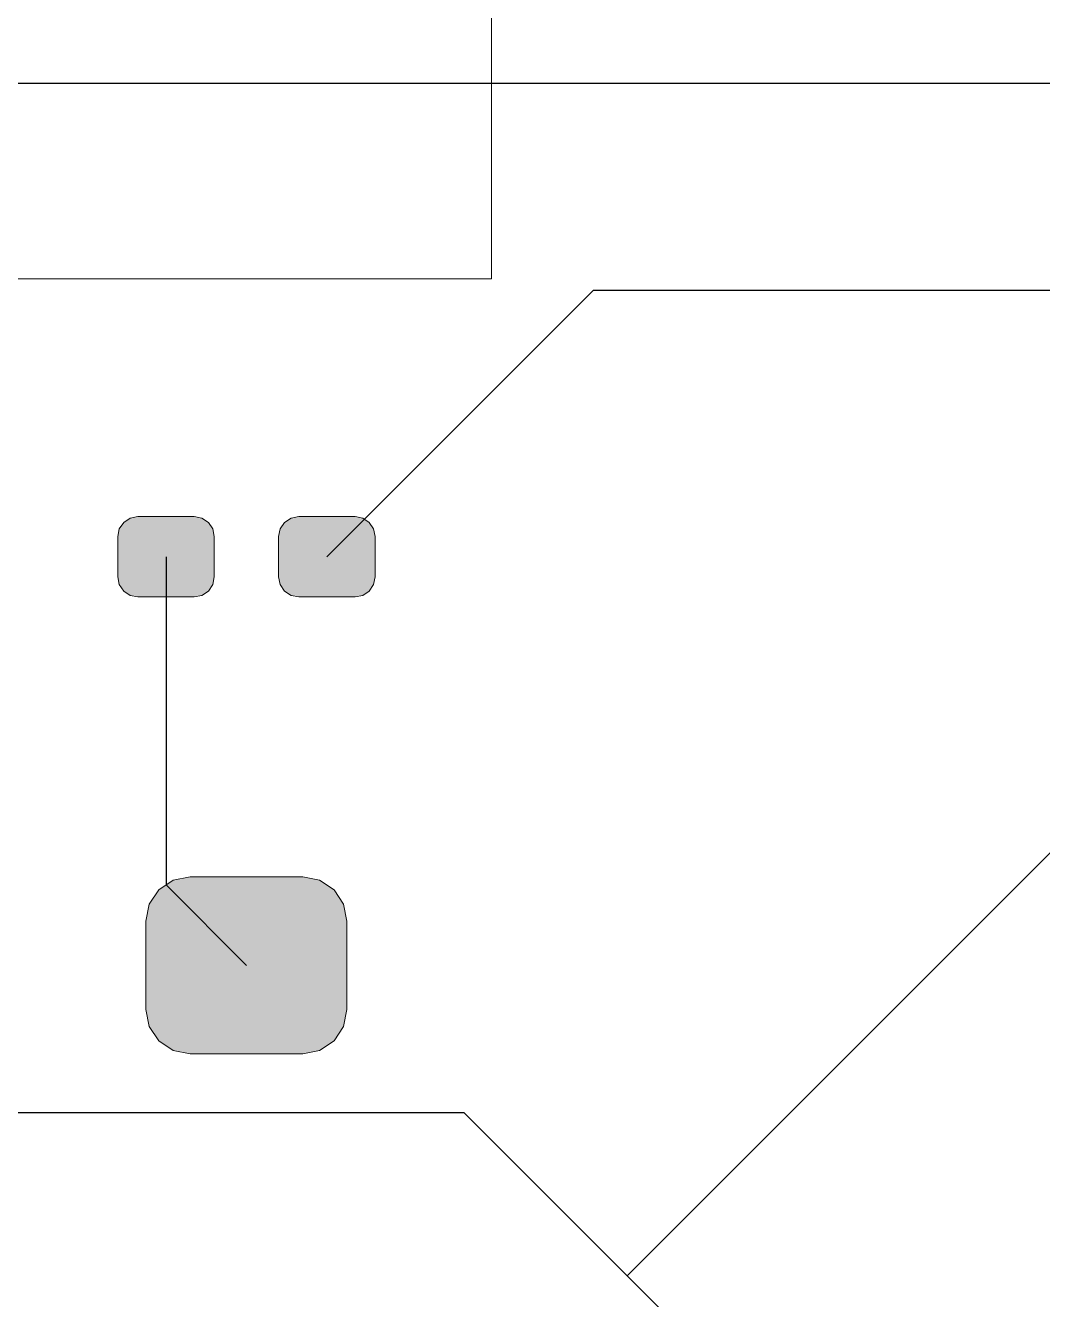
# Model space of a CAD drawing. Header units: inches. Extents: x 0.01 to 2.37, y 0.18 to 2.22.
# Drawn here: x 0.7387 to 0.9877, y 1.02 to 1.3318 of the extents above; entities that cross this region are included whole.
import ezdxf

# ---------------------------------------------------------------- set-up
doc = ezdxf.new("R2010")
doc.units = ezdxf.units.IN
doc.header["$MEASUREMENT"] = 0
doc.layers.add('Layer 1', color=7, linetype='Continuous', lineweight=0)

# ---------------------------------------------------------------- blocks, each defined once
blk = doc.blocks.new('Block_13')
at = {"layer": 'Layer 1', "transparency": 33554687}
h = blk.add_hatch(color=7, dxfattribs=at)
edge = h.paths.add_edge_path()
edge.add_spline(control_points=[(0.67572, 1.11265), (0.67572, 1.11265), (0.67654, 1.1168), (0.67654, 1.1168), (0.67654, 1.1168), (0.67889, 1.12031), (0.67889, 1.12031), (0.67889, 1.12031), (0.6824, 1.12265), (0.6824, 1.12265), (0.6824, 1.12265), (0.68654, 1.12348), (0.68654, 1.12348), (0.68654, 1.12348), (0.7141, 1.12348), (0.7141, 1.12348), (0.7141, 1.12348), (0.71824, 1.12265), (0.71824, 1.12265), (0.71824, 1.12265), (0.72176, 1.12031), (0.72176, 1.12031), (0.72176, 1.12031), (0.7241, 1.1168), (0.7241, 1.1168), (0.7241, 1.1168), (0.72493, 1.11265), (0.72493, 1.11265), (0.72493, 1.11265), (0.72493, 1.091), (0.72493, 1.091), (0.72493, 1.091), (0.7241, 1.08685), (0.7241, 1.08685), (0.7241, 1.08685), (0.72176, 1.08334), (0.72176, 1.08334), (0.72176, 1.08334), (0.71824, 1.081), (0.71824, 1.081), (0.71824, 1.081), (0.7141, 1.08017), (0.7141, 1.08017), (0.7141, 1.08017), (0.68654, 1.08017), (0.68654, 1.08017), (0.68654, 1.08017), (0.6824, 1.081), (0.6824, 1.081), (0.6824, 1.081), (0.67889, 1.08334), (0.67889, 1.08334), (0.67889, 1.08334), (0.67654, 1.08685), (0.67654, 1.08685), (0.67654, 1.08685), (0.67572, 1.091), (0.67572, 1.091), (0.67572, 1.091), (0.67572, 1.11265), (0.67572, 1.11265)], knot_values=[0, 0, 0, 0, 1, 1, 1, 2, 2, 2, 3, 3, 3, 4, 4, 4, 5, 5, 5, 6, 6, 6, 7, 7, 7, 8, 8, 8, 9, 9, 9, 10, 10, 10, 11, 11, 11, 12, 12, 12, 13, 13, 13, 14, 14, 14, 15, 15, 15, 16, 16, 16, 17, 17, 17, 18, 18, 18, 19, 19, 19, 20, 20, 20, 20], degree=3, periodic=0)
h = blk.add_hatch(color=7, dxfattribs=at)
edge = h.paths.add_edge_path()
edge.add_spline(control_points=[(0.76824, 1.11265), (0.76824, 1.11265), (0.76906, 1.1168), (0.76906, 1.1168), (0.76906, 1.1168), (0.77141, 1.12031), (0.77141, 1.12031), (0.77141, 1.12031), (0.77492, 1.12265), (0.77492, 1.12265), (0.77492, 1.12265), (0.77906, 1.12348), (0.77906, 1.12348), (0.77906, 1.12348), (0.80662, 1.12348), (0.80662, 1.12348), (0.80662, 1.12348), (0.81076, 1.12265), (0.81076, 1.12265), (0.81076, 1.12265), (0.81428, 1.12031), (0.81428, 1.12031), (0.81428, 1.12031), (0.81662, 1.1168), (0.81662, 1.1168), (0.81662, 1.1168), (0.81745, 1.11265), (0.81745, 1.11265), (0.81745, 1.11265), (0.81745, 1.091), (0.81745, 1.091), (0.81745, 1.091), (0.81662, 1.08685), (0.81662, 1.08685), (0.81662, 1.08685), (0.81428, 1.08334), (0.81428, 1.08334), (0.81428, 1.08334), (0.81076, 1.081), (0.81076, 1.081), (0.81076, 1.081), (0.80662, 1.08017), (0.80662, 1.08017), (0.80662, 1.08017), (0.77906, 1.08017), (0.77906, 1.08017), (0.77906, 1.08017), (0.77492, 1.081), (0.77492, 1.081), (0.77492, 1.081), (0.77141, 1.08334), (0.77141, 1.08334), (0.77141, 1.08334), (0.76906, 1.08685), (0.76906, 1.08685), (0.76906, 1.08685), (0.76824, 1.091), (0.76824, 1.091), (0.76824, 1.091), (0.76824, 1.11265), (0.76824, 1.11265)], knot_values=[0, 0, 0, 0, 1, 1, 1, 2, 2, 2, 3, 3, 3, 4, 4, 4, 5, 5, 5, 6, 6, 6, 7, 7, 7, 8, 8, 8, 9, 9, 9, 10, 10, 10, 11, 11, 11, 12, 12, 12, 13, 13, 13, 14, 14, 14, 15, 15, 15, 16, 16, 16, 17, 17, 17, 18, 18, 18, 19, 19, 19, 20, 20, 20, 20], degree=3, periodic=0)
at = {"layer": 'Layer 1'}
for points in [[(0.67572, 1.11265), (0.67572, 1.11265), (0.67654, 1.1168), (0.67654, 1.1168), (0.67654, 1.1168), (0.67889, 1.12031), (0.67889, 1.12031), (0.67889, 1.12031), (0.6824, 1.12265), (0.6824, 1.12265), (0.6824, 1.12265), (0.68654, 1.12348), (0.68654, 1.12348), (0.68654, 1.12348), (0.7141, 1.12348), (0.7141, 1.12348), (0.7141, 1.12348), (0.71824, 1.12265), (0.71824, 1.12265), (0.71824, 1.12265), (0.72176, 1.12031), (0.72176, 1.12031), (0.72176, 1.12031), (0.7241, 1.1168), (0.7241, 1.1168), (0.7241, 1.1168), (0.72493, 1.11265), (0.72493, 1.11265), (0.72493, 1.11265), (0.72493, 1.091), (0.72493, 1.091), (0.72493, 1.091), (0.7241, 1.08685), (0.7241, 1.08685), (0.7241, 1.08685), (0.72176, 1.08334), (0.72176, 1.08334), (0.72176, 1.08334), (0.71824, 1.081), (0.71824, 1.081), (0.71824, 1.081), (0.7141, 1.08017), (0.7141, 1.08017), (0.7141, 1.08017), (0.68654, 1.08017), (0.68654, 1.08017), (0.68654, 1.08017), (0.6824, 1.081), (0.6824, 1.081), (0.6824, 1.081), (0.67889, 1.08334), (0.67889, 1.08334), (0.67889, 1.08334), (0.67654, 1.08685), (0.67654, 1.08685), (0.67654, 1.08685), (0.67572, 1.091), (0.67572, 1.091), (0.67572, 1.091), (0.67572, 1.11265), (0.67572, 1.11265)], [(0.76824, 1.11265), (0.76824, 1.11265), (0.76906, 1.1168), (0.76906, 1.1168), (0.76906, 1.1168), (0.77141, 1.12031), (0.77141, 1.12031), (0.77141, 1.12031), (0.77492, 1.12265), (0.77492, 1.12265), (0.77492, 1.12265), (0.77906, 1.12348), (0.77906, 1.12348), (0.77906, 1.12348), (0.80662, 1.12348), (0.80662, 1.12348), (0.80662, 1.12348), (0.81076, 1.12265), (0.81076, 1.12265), (0.81076, 1.12265), (0.81428, 1.12031), (0.81428, 1.12031), (0.81428, 1.12031), (0.81662, 1.1168), (0.81662, 1.1168), (0.81662, 1.1168), (0.81745, 1.11265), (0.81745, 1.11265), (0.81745, 1.11265), (0.81745, 1.091), (0.81745, 1.091), (0.81745, 1.091), (0.81662, 1.08685), (0.81662, 1.08685), (0.81662, 1.08685), (0.81428, 1.08334), (0.81428, 1.08334), (0.81428, 1.08334), (0.81076, 1.081), (0.81076, 1.081), (0.81076, 1.081), (0.80662, 1.08017), (0.80662, 1.08017), (0.80662, 1.08017), (0.77906, 1.08017), (0.77906, 1.08017), (0.77906, 1.08017), (0.77492, 1.081), (0.77492, 1.081), (0.77492, 1.081), (0.77141, 1.08334), (0.77141, 1.08334), (0.77141, 1.08334), (0.76906, 1.08685), (0.76906, 1.08685), (0.76906, 1.08685), (0.76824, 1.091), (0.76824, 1.091), (0.76824, 1.091), (0.76824, 1.11265), (0.76824, 1.11265)]]:
    blk.add_open_spline(points, degree=3, knots=[0, 0, 0, 0, 1, 1, 1, 2, 2, 2, 3, 3, 3, 4, 4, 4, 5, 5, 5, 6, 6, 6, 7, 7, 7, 8, 8, 8, 9, 9, 9, 10, 10, 10, 11, 11, 11, 12, 12, 12, 13, 13, 13, 14, 14, 14, 15, 15, 15, 16, 16, 16, 17, 17, 17, 18, 18, 18, 19, 19, 19, 20, 20, 20, 20], dxfattribs=at)
blk = doc.blocks.new('Block_17')
at = {"layer": 'Layer 1', "transparency": 33554687}
h = blk.add_hatch(color=7, dxfattribs=at)
edge = h.paths.add_edge_path()
edge.add_spline(control_points=[(0.76135, 1.20675), (0.76135, 1.20675), (0.76172, 1.20863), (0.76172, 1.20863), (0.76172, 1.20863), (0.76279, 1.21023), (0.76279, 1.21023), (0.76279, 1.21023), (0.76438, 1.2113), (0.76438, 1.2113), (0.76438, 1.2113), (0.76627, 1.21167), (0.76627, 1.21167), (0.76627, 1.21167), (0.78005, 1.21167), (0.78005, 1.21167), (0.78005, 1.21167), (0.78193, 1.2113), (0.78193, 1.2113), (0.78193, 1.2113), (0.78352, 1.21023), (0.78352, 1.21023), (0.78352, 1.21023), (0.78459, 1.20863), (0.78459, 1.20863), (0.78459, 1.20863), (0.78497, 1.20675), (0.78497, 1.20675), (0.78497, 1.20675), (0.78497, 1.19691), (0.78497, 1.19691), (0.78497, 1.19691), (0.78459, 1.19502), (0.78459, 1.19502), (0.78459, 1.19502), (0.78352, 1.19343), (0.78352, 1.19343), (0.78352, 1.19343), (0.78193, 1.19236), (0.78193, 1.19236), (0.78193, 1.19236), (0.78005, 1.19198), (0.78005, 1.19198), (0.78005, 1.19198), (0.76627, 1.19198), (0.76627, 1.19198), (0.76627, 1.19198), (0.76438, 1.19236), (0.76438, 1.19236), (0.76438, 1.19236), (0.76279, 1.19343), (0.76279, 1.19343), (0.76279, 1.19343), (0.76172, 1.19502), (0.76172, 1.19502), (0.76172, 1.19502), (0.76135, 1.19691), (0.76135, 1.19691), (0.76135, 1.19691), (0.76135, 1.20675), (0.76135, 1.20675)], knot_values=[0, 0, 0, 0, 1, 1, 1, 2, 2, 2, 3, 3, 3, 4, 4, 4, 5, 5, 5, 6, 6, 6, 7, 7, 7, 8, 8, 8, 9, 9, 9, 10, 10, 10, 11, 11, 11, 12, 12, 12, 13, 13, 13, 14, 14, 14, 15, 15, 15, 16, 16, 16, 17, 17, 17, 18, 18, 18, 19, 19, 19, 20, 20, 20, 20], degree=3, periodic=0)
h = blk.add_hatch(color=7, dxfattribs=at)
edge = h.paths.add_edge_path()
edge.add_spline(control_points=[(0.80072, 1.20675), (0.80072, 1.20675), (0.80109, 1.20863), (0.80109, 1.20863), (0.80109, 1.20863), (0.80216, 1.21023), (0.80216, 1.21023), (0.80216, 1.21023), (0.80375, 1.2113), (0.80375, 1.2113), (0.80375, 1.2113), (0.80564, 1.21167), (0.80564, 1.21167), (0.80564, 1.21167), (0.81942, 1.21167), (0.81942, 1.21167), (0.81942, 1.21167), (0.8213, 1.2113), (0.8213, 1.2113), (0.8213, 1.2113), (0.82289, 1.21023), (0.82289, 1.21023), (0.82289, 1.21023), (0.82396, 1.20863), (0.82396, 1.20863), (0.82396, 1.20863), (0.82434, 1.20675), (0.82434, 1.20675), (0.82434, 1.20675), (0.82434, 1.19691), (0.82434, 1.19691), (0.82434, 1.19691), (0.82396, 1.19502), (0.82396, 1.19502), (0.82396, 1.19502), (0.82289, 1.19343), (0.82289, 1.19343), (0.82289, 1.19343), (0.8213, 1.19236), (0.8213, 1.19236), (0.8213, 1.19236), (0.81942, 1.19198), (0.81942, 1.19198), (0.81942, 1.19198), (0.80564, 1.19198), (0.80564, 1.19198), (0.80564, 1.19198), (0.80375, 1.19236), (0.80375, 1.19236), (0.80375, 1.19236), (0.80216, 1.19343), (0.80216, 1.19343), (0.80216, 1.19343), (0.80109, 1.19502), (0.80109, 1.19502), (0.80109, 1.19502), (0.80072, 1.19691), (0.80072, 1.19691), (0.80072, 1.19691), (0.80072, 1.20675), (0.80072, 1.20675)], knot_values=[0, 0, 0, 0, 1, 1, 1, 2, 2, 2, 3, 3, 3, 4, 4, 4, 5, 5, 5, 6, 6, 6, 7, 7, 7, 8, 8, 8, 9, 9, 9, 10, 10, 10, 11, 11, 11, 12, 12, 12, 13, 13, 13, 14, 14, 14, 15, 15, 15, 16, 16, 16, 17, 17, 17, 18, 18, 18, 19, 19, 19, 20, 20, 20, 20], degree=3, periodic=0)
at = {"layer": 'Layer 1'}
for points in [[(0.76135, 1.20675), (0.76135, 1.20675), (0.76172, 1.20863), (0.76172, 1.20863), (0.76172, 1.20863), (0.76279, 1.21023), (0.76279, 1.21023), (0.76279, 1.21023), (0.76438, 1.2113), (0.76438, 1.2113), (0.76438, 1.2113), (0.76627, 1.21167), (0.76627, 1.21167), (0.76627, 1.21167), (0.78005, 1.21167), (0.78005, 1.21167), (0.78005, 1.21167), (0.78193, 1.2113), (0.78193, 1.2113), (0.78193, 1.2113), (0.78352, 1.21023), (0.78352, 1.21023), (0.78352, 1.21023), (0.78459, 1.20863), (0.78459, 1.20863), (0.78459, 1.20863), (0.78497, 1.20675), (0.78497, 1.20675), (0.78497, 1.20675), (0.78497, 1.19691), (0.78497, 1.19691), (0.78497, 1.19691), (0.78459, 1.19502), (0.78459, 1.19502), (0.78459, 1.19502), (0.78352, 1.19343), (0.78352, 1.19343), (0.78352, 1.19343), (0.78193, 1.19236), (0.78193, 1.19236), (0.78193, 1.19236), (0.78005, 1.19198), (0.78005, 1.19198), (0.78005, 1.19198), (0.76627, 1.19198), (0.76627, 1.19198), (0.76627, 1.19198), (0.76438, 1.19236), (0.76438, 1.19236), (0.76438, 1.19236), (0.76279, 1.19343), (0.76279, 1.19343), (0.76279, 1.19343), (0.76172, 1.19502), (0.76172, 1.19502), (0.76172, 1.19502), (0.76135, 1.19691), (0.76135, 1.19691), (0.76135, 1.19691), (0.76135, 1.20675), (0.76135, 1.20675)], [(0.80072, 1.20675), (0.80072, 1.20675), (0.80109, 1.20863), (0.80109, 1.20863), (0.80109, 1.20863), (0.80216, 1.21023), (0.80216, 1.21023), (0.80216, 1.21023), (0.80375, 1.2113), (0.80375, 1.2113), (0.80375, 1.2113), (0.80564, 1.21167), (0.80564, 1.21167), (0.80564, 1.21167), (0.81942, 1.21167), (0.81942, 1.21167), (0.81942, 1.21167), (0.8213, 1.2113), (0.8213, 1.2113), (0.8213, 1.2113), (0.82289, 1.21023), (0.82289, 1.21023), (0.82289, 1.21023), (0.82396, 1.20863), (0.82396, 1.20863), (0.82396, 1.20863), (0.82434, 1.20675), (0.82434, 1.20675), (0.82434, 1.20675), (0.82434, 1.19691), (0.82434, 1.19691), (0.82434, 1.19691), (0.82396, 1.19502), (0.82396, 1.19502), (0.82396, 1.19502), (0.82289, 1.19343), (0.82289, 1.19343), (0.82289, 1.19343), (0.8213, 1.19236), (0.8213, 1.19236), (0.8213, 1.19236), (0.81942, 1.19198), (0.81942, 1.19198), (0.81942, 1.19198), (0.80564, 1.19198), (0.80564, 1.19198), (0.80564, 1.19198), (0.80375, 1.19236), (0.80375, 1.19236), (0.80375, 1.19236), (0.80216, 1.19343), (0.80216, 1.19343), (0.80216, 1.19343), (0.80109, 1.19502), (0.80109, 1.19502), (0.80109, 1.19502), (0.80072, 1.19691), (0.80072, 1.19691), (0.80072, 1.19691), (0.80072, 1.20675), (0.80072, 1.20675)]]:
    blk.add_open_spline(points, degree=3, knots=[0, 0, 0, 0, 1, 1, 1, 2, 2, 2, 3, 3, 3, 4, 4, 4, 5, 5, 5, 6, 6, 6, 7, 7, 7, 8, 8, 8, 9, 9, 9, 10, 10, 10, 11, 11, 11, 12, 12, 12, 13, 13, 13, 14, 14, 14, 15, 15, 15, 16, 16, 16, 17, 17, 17, 18, 18, 18, 19, 19, 19, 20, 20, 20, 20], dxfattribs=at)
blk = doc.blocks.new('Block_19')
at = {"layer": 'Layer 1', "transparency": 33554687}
h = blk.add_hatch(color=7, dxfattribs=at)
h.dxf.hatch_style = 2
edge = h.paths.add_edge_path()
edge.add_spline(control_points=[(0.62844, 1.31774), (0.62844, 1.31774), (1.60876, 1.31774), (1.60876, 1.31774)], knot_values=[0, 0, 0, 0, 1, 1, 1, 1], degree=3, periodic=0)
edge.add_line((1.60876, 1.31774), (0.62844, 1.31774))
h = blk.add_hatch(color=7, dxfattribs=at)
h.dxf.hatch_style = 2
edge = h.paths.add_edge_path()
edge.add_spline(control_points=[(0.87771, 1.26701), (0.87771, 1.26701), (0.81253, 1.20183), (0.81253, 1.20183)], knot_values=[0, 0, 0, 0, 1, 1, 1, 1], degree=3, periodic=0)
edge.add_line((0.81253, 1.20183), (0.87771, 1.26701))
h = blk.add_hatch(color=7, dxfattribs=at)
h.dxf.hatch_style = 2
edge = h.paths.add_edge_path()
edge.add_spline(control_points=[(1.65802, 1.26701), (1.65802, 1.26701), (0.87771, 1.26701), (0.87771, 1.26701)], knot_values=[0, 0, 0, 0, 1, 1, 1, 1], degree=3, periodic=0)
edge.add_line((0.87771, 1.26701), (1.65802, 1.26701))
h = blk.add_hatch(color=7, dxfattribs=at)
h.dxf.hatch_style = 2
edge = h.paths.add_edge_path()
edge.add_spline(control_points=[(0.88607, 1.02581), (0.88607, 1.02581), (1.10894, 1.24868), (1.10894, 1.24868)], knot_values=[0, 0, 0, 0, 1, 1, 1, 1], degree=3, periodic=0)
edge.add_line((1.10894, 1.24868), (0.88607, 1.02581))
h = blk.add_hatch(color=7, dxfattribs=at)
h.dxf.hatch_style = 2
edge = h.paths.add_edge_path()
edge.add_spline(control_points=[(0.77316, 1.20183), (0.77316, 1.20183), (0.77316, 1.12151), (0.77316, 1.12151)], knot_values=[0, 0, 0, 0, 1, 1, 1, 1], degree=3, periodic=0)
edge.add_line((0.77316, 1.12151), (0.77316, 1.20183))
h = blk.add_hatch(color=7, dxfattribs=at)
h.dxf.hatch_style = 2
edge = h.paths.add_edge_path()
edge.add_spline(control_points=[(0.77316, 1.12151), (0.77316, 1.12151), (0.79284, 1.10183), (0.79284, 1.10183)], knot_values=[0, 0, 0, 0, 1, 1, 1, 1], degree=3, periodic=0)
edge.add_line((0.79284, 1.10183), (0.77316, 1.12151))
h = blk.add_hatch(color=7, dxfattribs=at)
h.dxf.hatch_style = 2
edge = h.paths.add_edge_path()
edge.add_spline(control_points=[(0.84614, 1.06574), (0.84614, 1.06574), (0.70032, 1.06574), (0.70032, 1.06574)], knot_values=[0, 0, 0, 0, 1, 1, 1, 1], degree=3, periodic=0)
edge.add_line((0.70032, 1.06574), (0.84614, 1.06574))
h = blk.add_hatch(color=7, dxfattribs=at)
h.dxf.hatch_style = 2
edge = h.paths.add_edge_path()
edge.add_spline(control_points=[(0.88607, 1.02581), (0.88607, 1.02581), (0.84614, 1.06574), (0.84614, 1.06574)], knot_values=[0, 0, 0, 0, 1, 1, 1, 1], degree=3, periodic=0)
edge.add_line((0.84614, 1.06574), (0.88607, 1.02581))
h = blk.add_hatch(color=7, dxfattribs=at)
h.dxf.hatch_style = 2
edge = h.paths.add_edge_path()
edge.add_spline(control_points=[(0.99835, 0.91353), (0.99835, 0.91353), (0.88607, 1.02581), (0.88607, 1.02581)], knot_values=[0, 0, 0, 0, 1, 1, 1, 1], degree=3, periodic=0)
edge.add_line((0.88607, 1.02581), (0.99835, 0.91353))
at = {"layer": 'Layer 1', "color": 7, "lineweight": 25}
for points in [[(0.62844, 1.31774), (0.62844, 1.31774), (1.60876, 1.31774), (1.60876, 1.31774)], [(0.87771, 1.26701), (0.87771, 1.26701), (0.81253, 1.20183), (0.81253, 1.20183)], [(1.65802, 1.26701), (1.65802, 1.26701), (0.87771, 1.26701), (0.87771, 1.26701)], [(0.88607, 1.02581), (0.88607, 1.02581), (1.10894, 1.24868), (1.10894, 1.24868)], [(0.77316, 1.20183), (0.77316, 1.20183), (0.77316, 1.12151), (0.77316, 1.12151)], [(0.77316, 1.12151), (0.77316, 1.12151), (0.79284, 1.10183), (0.79284, 1.10183)], [(0.84614, 1.06574), (0.84614, 1.06574), (0.70032, 1.06574), (0.70032, 1.06574)], [(0.88607, 1.02581), (0.88607, 1.02581), (0.84614, 1.06574), (0.84614, 1.06574)], [(0.99835, 0.91353), (0.99835, 0.91353), (0.88607, 1.02581), (0.88607, 1.02581)]]:
    blk.add_open_spline(points, degree=3, dxfattribs=at)
blk = doc.blocks.new('Block_1')
at = {"layer": 'Layer 1'}
for name in ['Block_19', 'Block_17', 'Block_13']:
    blk.add_blockref(name, (0, 0), dxfattribs=at)
blk = doc.blocks.new('Block_63')
at = {"layer": 'Layer 1', "transparency": 33554687}
h = blk.add_hatch(color=7, dxfattribs=at)
h.dxf.hatch_style = 2
edge = h.paths.add_edge_path()
edge.add_spline(control_points=[(0.43284, 1.51983), (0.43284, 1.51983), (0.43284, 1.26983), (0.43284, 1.26983)], knot_values=[0, 0, 0, 0, 1, 1, 1, 1], degree=3, periodic=0)
edge.add_line((0.43284, 1.26983), (0.43284, 1.51983))
h = blk.add_hatch(color=7, dxfattribs=at)
h.dxf.hatch_style = 2
edge = h.paths.add_edge_path()
edge.add_spline(control_points=[(0.85284, 1.51983), (0.85284, 1.51983), (0.43284, 1.51983), (0.43284, 1.51983)], knot_values=[0, 0, 0, 0, 1, 1, 1, 1], degree=3, periodic=0)
edge.add_line((0.43284, 1.51983), (0.85284, 1.51983))
h = blk.add_hatch(color=7, dxfattribs=at)
h.dxf.hatch_style = 2
edge = h.paths.add_edge_path()
edge.add_spline(control_points=[(0.85284, 1.26983), (0.85284, 1.26983), (0.85284, 1.51983), (0.85284, 1.51983)], knot_values=[0, 0, 0, 0, 1, 1, 1, 1], degree=3, periodic=0)
edge.add_line((0.85284, 1.51983), (0.85284, 1.26983))
h = blk.add_hatch(color=7, dxfattribs=at)
h.dxf.hatch_style = 2
edge = h.paths.add_edge_path()
edge.add_spline(control_points=[(0.43284, 1.26983), (0.43284, 1.26983), (0.85284, 1.26983), (0.85284, 1.26983)], knot_values=[0, 0, 0, 0, 1, 1, 1, 1], degree=3, periodic=0)
edge.add_line((0.85284, 1.26983), (0.43284, 1.26983))
at = {"layer": 'Layer 1', "color": 7, "lineweight": 15}
for points in [[(0.43284, 1.51983), (0.43284, 1.51983), (0.43284, 1.26983), (0.43284, 1.26983)], [(0.85284, 1.51983), (0.85284, 1.51983), (0.43284, 1.51983), (0.43284, 1.51983)], [(0.85284, 1.26983), (0.85284, 1.26983), (0.85284, 1.51983), (0.85284, 1.51983)], [(0.43284, 1.26983), (0.43284, 1.26983), (0.85284, 1.26983), (0.85284, 1.26983)]]:
    blk.add_open_spline(points, degree=3, dxfattribs=at)

msp = doc.modelspace()

# ---------------------------------------------------------------- block references
at = {"layer": 'Layer 1'}
for name in ['Block_1', 'Block_63']:
    msp.add_blockref(name, (0, 0), dxfattribs=at)

doc.saveas('drawing.dxf')
